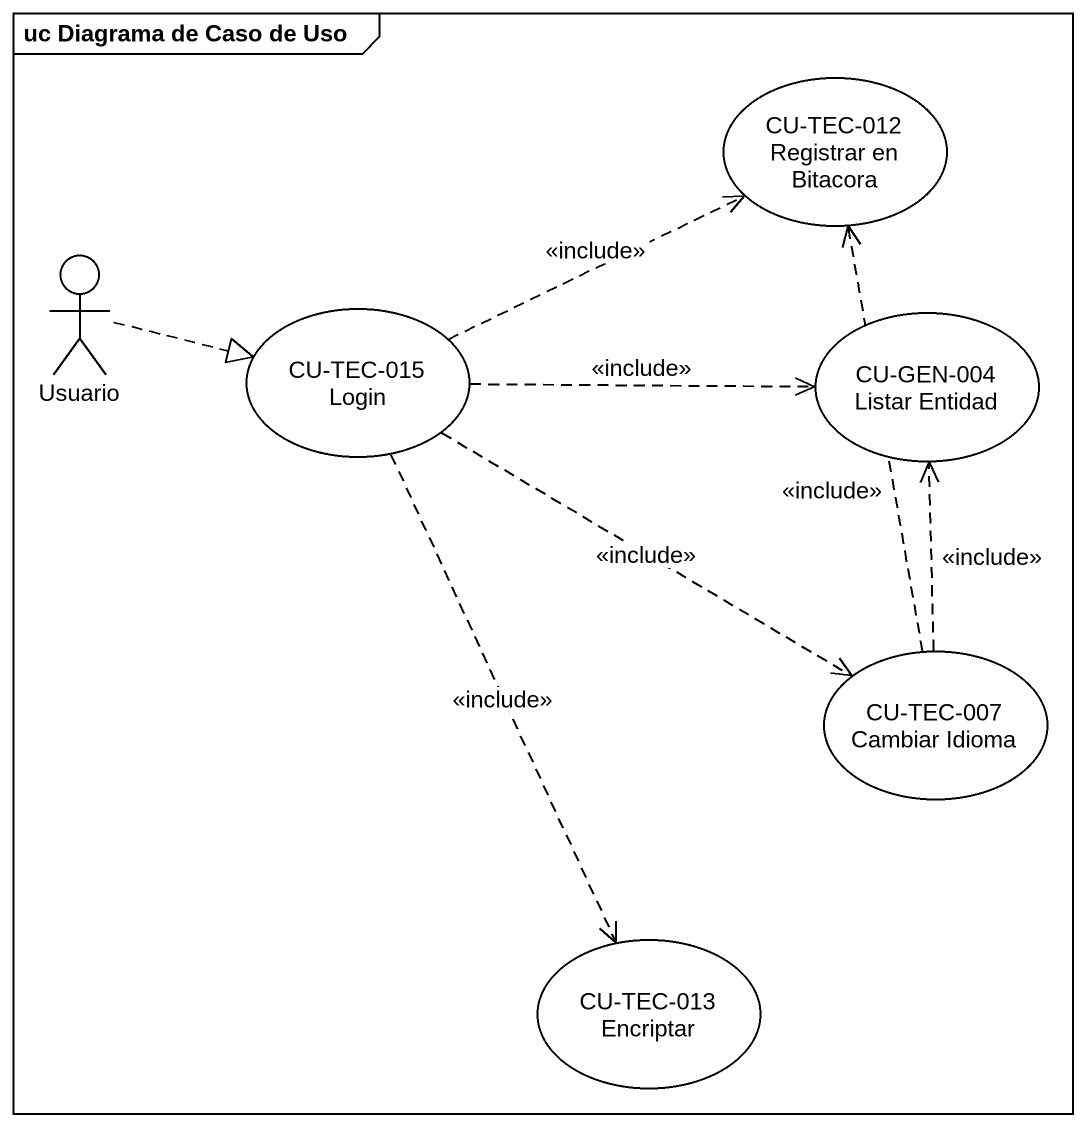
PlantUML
@startuml
mainframe uc Diagrama de Caso de Uso
usecase "CU-TEC-012 Registrar en Bitacora" as CU_TEC_012_Registrar_en
actor Usuario
usecase "CU-TEC-015 Login" as CU_TEC_015_Login
usecase "CU-GEN-004 Listar Entidad" as CU_GEN_004_Listar_Entidad
usecase "CU-TEC-007 Cambiar Idioma" as CU_TEC_007_Cambiar_Idioma
usecase "CU-TEC-013 Encriptar" as CU_TEC_013_Encriptar
Usuario .right.|> CU_TEC_015_Login
CU_TEC_015_Login .right.> CU_TEC_012_Registrar_en : <<include>>
CU_TEC_015_Login .right.> CU_GEN_004_Listar_Entidad : <<include>>
CU_TEC_015_Login .right.> CU_TEC_007_Cambiar_Idioma : <<include>>
CU_TEC_015_Login ..> CU_TEC_013_Encriptar : <<include>>
CU_TEC_007_Cambiar_Idioma .up.> CU_TEC_012_Registrar_en : <<include>>
CU_TEC_007_Cambiar_Idioma .up.> CU_GEN_004_Listar_Entidad : <<include>>
@enduml
